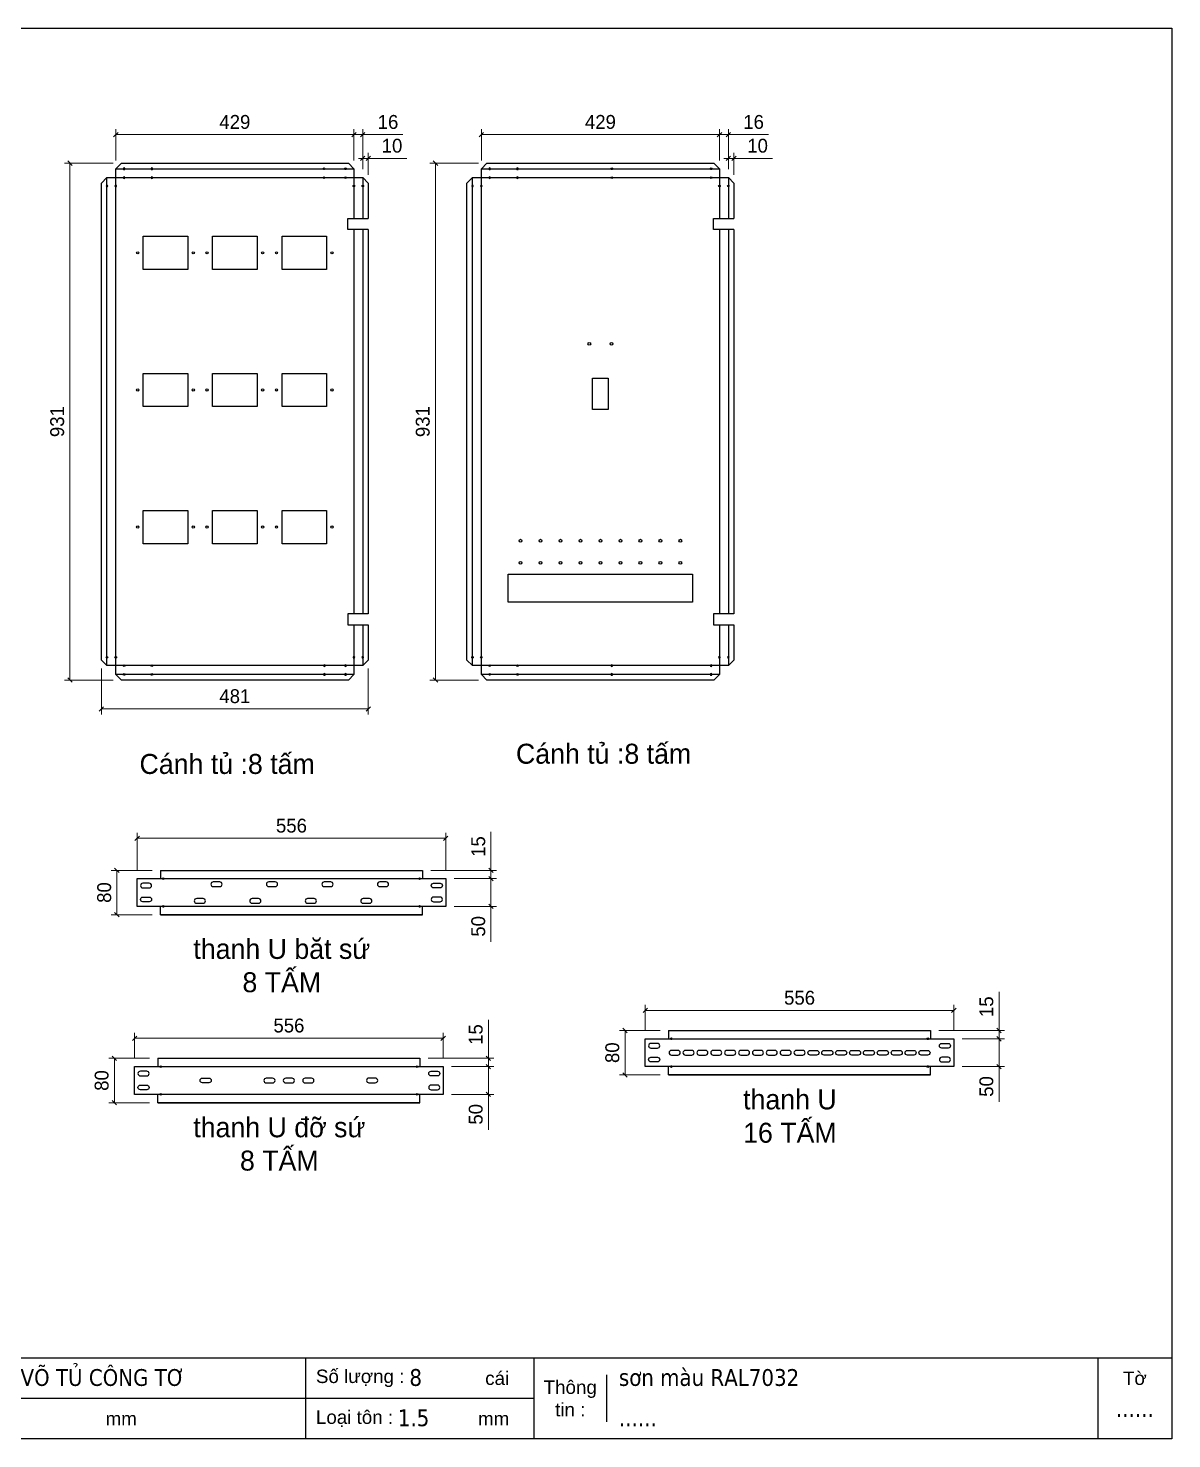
# Model space of a CAD drawing. Header units: millimetres. Extents: x 0 to 3594, y 0 to 2541.
# Drawn here: x 1533 to 3594, y 0 to 2541 of the extents above; entities that cross this region are included whole.
import ezdxf
from ezdxf.enums import TextEntityAlignment as Align

# ---------------------------------------------------------------- set-up
doc = ezdxf.new("R2010")
doc.units = ezdxf.units.MM
doc.layers.add('CNC', color=7, linetype='Continuous')
doc.layers.add('DIM', color=253, linetype='Continuous')
doc.styles.add('Arial', font='arial.ttf')
doc.styles.add('Tahoma (Input Text)', font='tahoma.ttf')
doc.dimstyles.new('Dim-25', dxfattribs={"dimtxt": 25, "dimasz": 8, "dimexe": 10, "dimexo": 15, "dimgap": 10, "dimtad": 1, "dimdec": 0, "dimtxsty": 'Standard', "dimblk": 'OBLIQUE', "dimcen": 10, "dimclrd": 5, "dimclre": 5, "dimclrt": 3, "dimazin": 3, "dimtfac": 1, "dimtdec": 0, "dimtmove": 0, "dimatfit": 3, "dimldrblk": 'OBLIQUE', "dimlwd": 9, "dimlwe": 9})

# ---------------------------------------------------------------- blocks, each defined once
blk = doc.blocks.new('khungtenAsean2')
at = {"color": 7}
for p, q in [((2970, -1980), (0, -1980)), ((1680, -1980), (1680, -2100)), ((2020, -1980), (2020, -2100)), ((2860, -1980), (2860, -2100)), ((2128.3, -2005), (2128.3, -2075)), ((2020, -2040), (0, -2040))]:
    blk.add_line(p, q, dxfattribs=at)
blk.add_lwpolyline([(0, 0), (2970, 0), (2970, -2100), (0, -2100)], close=True, dxfattribs=at)
at = {"color": 2, "char_height": 20, "style": 'Arial'}
for s, insert, width, attachment_point in [('  Số lượng :', (1680, -2010), 917.634, 4), ('cái', (1947.6, -2010), 917.634, 4), ('Thông\\Ptin :', (2074.2, -2040), 108.311, 5), ('Tờ', (2915, -2010), 110, 5), ('  Loại tôn :', (1680, -2070), 917.634, 4), ('mm', (1382.3, -2070), 917.634, 4), ('mm', (1936.9, -2070), 917.634, 4)]:
    blk.add_mtext(s, dxfattribs=dict(at, insert=insert, width=width, attachment_point=attachment_point))
at = {"color": 1, "style": 'Tahoma (Input Text)', "flags": 8}
for tag, p in [('#03', (506.6, -2019.3)), ('#01', (137.1, -2021.3)), ('#05', (1106.6, -2021.3)), ('#07', (1834.7, -2021.3)), ('#09', (2146.7, -2021.3)), ('#02', (98.5, -2081.3)), ('#04', (486.1, -2081.3)), ('#06', (1065.3, -2081.3)), ('#08', (1817.4, -2081.3)), ('#10', (2146.7, -2081.3))]:
    blk.add_attdef(tag, p, '', height=25, dxfattribs=at)
blk.add_attdef('#11', text='', height=25, dxfattribs=at).set_placement((2915, -2067.3), align=Align.CENTER)
blk = doc.blocks.new('f3daunguoc')
at = {"layer": 'CNC', "color": 2, "lineweight": -3}
blk.add_circle((0, 0), 1.5, dxfattribs=at)
blk = doc.blocks.new('*D18')
at = {"color": 0, "linetype": 'ByBlock', "lineweight": -2}
for p, q in [((1695, 2353.3), (1687, 2345.3)), ((2116, 2345.3), (2124, 2353.3))]:
    blk.add_line(p, q, dxfattribs=at)
at = {"layer": 'Defpoints', "color": 0, "ltscale": 3, "transparency": 16777216}
for p in [(2120, 2349.3), (1691, 2287.8), (2120, 2287.8)]:
    blk.add_point(p, dxfattribs=at)
at = {"layer": 'DIM', "color": 5, "lineweight": 9, "ltscale": 3, "transparency": 16777216}
for p, q in [((1691, 2302.8), (1691, 2359.3)), ((1691, 2349.3), (2120, 2349.3)), ((2120, 2302.8), (2120, 2359.3))]:
    blk.add_line(p, q, dxfattribs=at)
at = {"layer": 'DIM', "color": 3, "ltscale": 3, "transparency": 16777216, "insert": (1905.5, 2372), "char_height": 25, "attachment_point": 5}
blk.add_mtext('429', dxfattribs=at)
blk = doc.blocks.new('_Oblique')
at = {"color": 0, "linetype": 'ByBlock', "lineweight": -2}
blk.add_line((-0.5, -0.5), (0.5, 0.5), dxfattribs=at)
blk = doc.blocks.new('*D19')
at = {"color": 0, "linetype": 'ByBlock', "lineweight": -2}
for p, q in [((1612.3, 2293.8), (1604.3, 2301.8)), ((1604.3, 1370.8), (1612.3, 1362.8))]:
    blk.add_line(p, q, dxfattribs=at)
at = {"layer": 'Defpoints', "color": 0, "ltscale": 3, "transparency": 16777216}
for p in [(1701, 2297.8), (1608.3, 1366.8), (1701, 1366.8)]:
    blk.add_point(p, dxfattribs=at)
at = {"layer": 'DIM', "color": 5, "lineweight": 9, "ltscale": 3, "transparency": 16777216}
for p, q in [((1686, 2297.8), (1598.3, 2297.8)), ((1608.3, 2297.8), (1608.3, 1366.8)), ((1686, 1366.8), (1598.3, 1366.8))]:
    blk.add_line(p, q, dxfattribs=at)
at = {"layer": 'DIM', "color": 3, "ltscale": 3, "transparency": 16777216, "insert": (1585.5, 1832.3), "char_height": 25, "attachment_point": 5, "rotation": 90}
blk.add_mtext('931', dxfattribs=at)
blk = doc.blocks.new('*D20')
at = {"color": 0, "linetype": 'ByBlock', "lineweight": -2}
for p, q in [((2116, 2345.3), (2124, 2353.3)), ((2140, 2353.3), (2132, 2345.3))]:
    blk.add_line(p, q, dxfattribs=at)
at = {"layer": 'Defpoints', "color": 0, "ltscale": 3, "transparency": 16777216}
for p in [(2120, 2349.3), (2120, 2287.8), (2136, 2271.8)]:
    blk.add_point(p, dxfattribs=at)
at = {"layer": 'DIM', "color": 5, "lineweight": 9, "ltscale": 3, "transparency": 16777216}
for p, q in [((2120, 2349.3), (2112, 2349.3)), ((2120, 2302.8), (2120, 2359.3)), ((2120, 2349.3), (2136, 2349.3)), ((2136, 2286.8), (2136, 2359.3)), ((2136, 2349.3), (2208.2, 2349.3))]:
    blk.add_line(p, q, dxfattribs=at)
at = {"layer": 'DIM', "color": 3, "ltscale": 3, "transparency": 16777216, "insert": (2181.5, 2372), "char_height": 25, "attachment_point": 5}
blk.add_mtext('16', dxfattribs=at)
blk = doc.blocks.new('*D21')
at = {"color": 0, "linetype": 'ByBlock', "lineweight": -2}
for p, q in [((2132, 2302.4), (2140, 2310.4)), ((2150, 2310.4), (2142, 2302.4))]:
    blk.add_line(p, q, dxfattribs=at)
at = {"layer": 'Defpoints', "color": 0, "ltscale": 3, "transparency": 16777216}
for p in [(2146, 2306.4), (2136, 2271.8), (2146, 2261.8)]:
    blk.add_point(p, dxfattribs=at)
at = {"layer": 'DIM', "color": 5, "lineweight": 9, "ltscale": 3, "transparency": 16777216}
for p, q in [((2136, 2286.8), (2136, 2316.4)), ((2146, 2276.8), (2146, 2316.4)), ((2136, 2306.4), (2128, 2306.4)), ((2136, 2306.4), (2146, 2306.4)), ((2146, 2306.4), (2215.4, 2306.4))]:
    blk.add_line(p, q, dxfattribs=at)
at = {"layer": 'DIM', "color": 3, "ltscale": 3, "transparency": 16777216, "insert": (2188.7, 2329.2), "char_height": 25, "attachment_point": 5}
blk.add_mtext('10', dxfattribs=at)
blk = doc.blocks.new('*D22')
at = {"color": 0, "linetype": 'ByBlock', "lineweight": -2}
for p, q in [((2353.7, 2353.3), (2345.7, 2345.3)), ((2774.7, 2345.3), (2782.7, 2353.3))]:
    blk.add_line(p, q, dxfattribs=at)
at = {"layer": 'Defpoints', "color": 0, "ltscale": 3, "transparency": 16777216}
for p in [(2778.7, 2349.3), (2349.7, 2287.8), (2778.7, 2287.8)]:
    blk.add_point(p, dxfattribs=at)
at = {"layer": 'DIM', "color": 5, "lineweight": 9, "ltscale": 3, "transparency": 16777216}
for p, q in [((2349.7, 2302.8), (2349.7, 2359.3)), ((2349.7, 2349.3), (2778.7, 2349.3)), ((2778.7, 2302.8), (2778.7, 2359.3))]:
    blk.add_line(p, q, dxfattribs=at)
at = {"layer": 'DIM', "color": 3, "ltscale": 3, "transparency": 16777216, "insert": (2564.2, 2372), "char_height": 25, "attachment_point": 5}
blk.add_mtext('429', dxfattribs=at)
blk = doc.blocks.new('*D23')
at = {"color": 0, "linetype": 'ByBlock', "lineweight": -2}
for p, q in [((2271, 2293.8), (2263, 2301.8)), ((2263, 1370.8), (2271, 1362.8))]:
    blk.add_line(p, q, dxfattribs=at)
at = {"layer": 'Defpoints', "color": 0, "ltscale": 3, "transparency": 16777216}
for p in [(2359.7, 2297.8), (2267, 1366.8), (2359.7, 1366.8)]:
    blk.add_point(p, dxfattribs=at)
at = {"layer": 'DIM', "color": 5, "lineweight": 9, "ltscale": 3, "transparency": 16777216}
for p, q in [((2344.7, 2297.8), (2257, 2297.8)), ((2267, 2297.8), (2267, 1366.8)), ((2344.7, 1366.8), (2257, 1366.8))]:
    blk.add_line(p, q, dxfattribs=at)
at = {"layer": 'DIM', "color": 3, "ltscale": 3, "transparency": 16777216, "insert": (2244.2, 1832.3), "char_height": 25, "attachment_point": 5, "rotation": 90}
blk.add_mtext('931', dxfattribs=at)
blk = doc.blocks.new('*D24')
at = {"color": 0, "linetype": 'ByBlock', "lineweight": -2}
for p, q in [((2774.7, 2345.3), (2782.7, 2353.3)), ((2798.7, 2353.3), (2790.7, 2345.3))]:
    blk.add_line(p, q, dxfattribs=at)
at = {"layer": 'Defpoints', "color": 0, "ltscale": 3, "transparency": 16777216}
for p in [(2778.7, 2349.3), (2778.7, 2287.8), (2794.7, 2271.8)]:
    blk.add_point(p, dxfattribs=at)
at = {"layer": 'DIM', "color": 5, "lineweight": 9, "ltscale": 3, "transparency": 16777216}
for p, q in [((2778.7, 2349.3), (2770.7, 2349.3)), ((2778.7, 2302.8), (2778.7, 2359.3)), ((2778.7, 2349.3), (2794.7, 2349.3)), ((2794.7, 2286.8), (2794.7, 2359.3)), ((2794.7, 2349.3), (2866.9, 2349.3))]:
    blk.add_line(p, q, dxfattribs=at)
at = {"layer": 'DIM', "color": 3, "ltscale": 3, "transparency": 16777216, "insert": (2840.2, 2372), "char_height": 25, "attachment_point": 5}
blk.add_mtext('16', dxfattribs=at)
blk = doc.blocks.new('*D25')
at = {"color": 0, "linetype": 'ByBlock', "lineweight": -2}
for p, q in [((2790.7, 2302.4), (2798.7, 2310.4)), ((2808.7, 2310.4), (2800.7, 2302.4))]:
    blk.add_line(p, q, dxfattribs=at)
at = {"layer": 'Defpoints', "color": 0, "ltscale": 3, "transparency": 16777216}
for p in [(2804.7, 2306.4), (2794.7, 2271.8), (2804.7, 2261.8)]:
    blk.add_point(p, dxfattribs=at)
at = {"layer": 'DIM', "color": 5, "lineweight": 9, "ltscale": 3, "transparency": 16777216}
for p, q in [((2794.7, 2286.8), (2794.7, 2316.4)), ((2804.7, 2276.8), (2804.7, 2316.4)), ((2794.7, 2306.4), (2786.7, 2306.4)), ((2794.7, 2306.4), (2804.7, 2306.4)), ((2804.7, 2306.4), (2874.1, 2306.4))]:
    blk.add_line(p, q, dxfattribs=at)
at = {"layer": 'DIM', "color": 3, "ltscale": 3, "transparency": 16777216, "insert": (2847.4, 2329.2), "char_height": 25, "attachment_point": 5}
blk.add_mtext('10', dxfattribs=at)
blk = doc.blocks.new('*D26')
at = {"color": 0, "linetype": 'ByBlock', "lineweight": -2}
for p, q in [((1669, 1318.8), (1661, 1310.8)), ((2142, 1310.8), (2150, 1318.8))]:
    blk.add_line(p, q, dxfattribs=at)
at = {"layer": 'Defpoints', "color": 0, "ltscale": 3, "transparency": 16777216}
for p in [(1665, 1402.8), (2146, 1402.8), (2146, 1314.8)]:
    blk.add_point(p, dxfattribs=at)
at = {"layer": 'DIM', "color": 5, "lineweight": 9, "ltscale": 3, "transparency": 16777216}
for p, q in [((1665, 1387.8), (1665, 1304.8)), ((2146, 1387.8), (2146, 1304.8)), ((1665, 1314.8), (2146, 1314.8))]:
    blk.add_line(p, q, dxfattribs=at)
at = {"layer": 'DIM', "color": 3, "ltscale": 3, "transparency": 16777216, "insert": (1905.5, 1337.6), "char_height": 25, "attachment_point": 5}
blk.add_mtext('481', dxfattribs=at)
blk = doc.blocks.new('*D35')
at = {"color": 0, "linetype": 'ByBlock', "lineweight": -2}
for p, q in [((1733.5, 1085.7), (1725.5, 1077.7)), ((2281.5, 1077.7), (2289.5, 1085.7))]:
    blk.add_line(p, q, dxfattribs=at)
at = {"layer": 'Defpoints', "color": 0, "ltscale": 3, "transparency": 16777216}
for p in [(2285.5, 1081.7), (1729.5, 1009), (2285.5, 1009)]:
    blk.add_point(p, dxfattribs=at)
at = {"layer": 'DIM', "color": 5, "lineweight": 9, "ltscale": 3, "transparency": 16777216}
for p, q in [((1729.5, 1024), (1729.5, 1091.7)), ((1729.5, 1081.7), (2285.5, 1081.7)), ((2285.5, 1024), (2285.5, 1091.7))]:
    blk.add_line(p, q, dxfattribs=at)
at = {"layer": 'DIM', "color": 3, "ltscale": 3, "transparency": 16777216, "insert": (2007.5, 1104.4), "char_height": 25, "attachment_point": 5}
blk.add_mtext('556', dxfattribs=at)
blk = doc.blocks.new('*D36')
at = {"color": 0, "linetype": 'ByBlock', "lineweight": -2}
for p, q in [((2362.9, 1028), (2370.9, 1020)), ((2370.9, 1005), (2362.9, 1013))]:
    blk.add_line(p, q, dxfattribs=at)
at = {"layer": 'Defpoints', "color": 0, "ltscale": 3, "transparency": 16777216}
for p in [(2243.5, 1024), (2285.5, 1009), (2366.9, 1009)]:
    blk.add_point(p, dxfattribs=at)
at = {"layer": 'DIM', "color": 5, "lineweight": 9, "ltscale": 3, "transparency": 16777216}
for p, q in [((2366.9, 1024), (2366.9, 1093.6)), ((2258.5, 1024), (2376.9, 1024)), ((2366.9, 1009), (2366.9, 1024)), ((2300.5, 1009), (2376.9, 1009)), ((2366.9, 1009), (2366.9, 1001))]:
    blk.add_line(p, q, dxfattribs=at)
at = {"layer": 'DIM', "color": 3, "ltscale": 3, "transparency": 16777216, "insert": (2344.2, 1066.8), "char_height": 25, "attachment_point": 5, "rotation": 90}
blk.add_mtext('15', dxfattribs=at)
blk = doc.blocks.new('*D37')
at = {"color": 0, "linetype": 'ByBlock', "lineweight": -2}
for p, q in [((2370.9, 1005), (2362.9, 1013)), ((2362.9, 963), (2370.9, 955))]:
    blk.add_line(p, q, dxfattribs=at)
at = {"layer": 'Defpoints', "color": 0, "ltscale": 3, "transparency": 16777216}
for p in [(2285.5, 1009), (2285.5, 959), (2366.9, 959)]:
    blk.add_point(p, dxfattribs=at)
at = {"layer": 'DIM', "color": 5, "lineweight": 9, "ltscale": 3, "transparency": 16777216}
for p, q in [((2300.5, 1009), (2376.9, 1009)), ((2366.9, 1009), (2366.9, 959)), ((2300.5, 959), (2376.9, 959)), ((2366.9, 959), (2366.9, 895.3))]:
    blk.add_line(p, q, dxfattribs=at)
at = {"layer": 'DIM', "color": 3, "ltscale": 3, "transparency": 16777216, "insert": (2344.2, 923.1), "char_height": 25, "attachment_point": 5, "rotation": 90}
blk.add_mtext('50', dxfattribs=at)
blk = doc.blocks.new('*D38')
at = {"color": 0, "linetype": 'ByBlock', "lineweight": -2}
for p, q in [((1696.9, 1020), (1688.9, 1028)), ((1688.9, 948), (1696.9, 940))]:
    blk.add_line(p, q, dxfattribs=at)
at = {"layer": 'Defpoints', "color": 0, "ltscale": 3, "transparency": 16777216}
for p in [(1771.5, 1024), (1692.9, 944), (1771.5, 944)]:
    blk.add_point(p, dxfattribs=at)
at = {"layer": 'DIM', "color": 5, "lineweight": 9, "ltscale": 3, "transparency": 16777216}
for p, q in [((1756.5, 1024), (1682.9, 1024)), ((1692.9, 1024), (1692.9, 944)), ((1756.5, 944), (1682.9, 944))]:
    blk.add_line(p, q, dxfattribs=at)
at = {"layer": 'DIM', "color": 3, "ltscale": 3, "transparency": 16777216, "insert": (1670.2, 984), "char_height": 25, "attachment_point": 5, "rotation": 90}
blk.add_mtext('80', dxfattribs=at)
blk = doc.blocks.new('ovan8.5x20')
at = {"layer": 'CNC', "color": 2, "lineweight": -3}
for p, q in [((5.7, 4.2), (-5.8, 4.2)), ((-5.8, -4.2), (5.7, -4.2))]:
    blk.add_line(p, q, dxfattribs=at)
for centre, start, end in [((-5.8, 0), 90, 270), ((5.7, 0), 270, 90)]:
    blk.add_arc(centre, 4.25, start, end, dxfattribs=at)
blk = doc.blocks.new('*D39')
at = {"color": 0, "linetype": 'ByBlock', "lineweight": -2}
for p, q in [((1728.9, 725.5), (1720.9, 717.5)), ((2276.9, 717.5), (2284.9, 725.5))]:
    blk.add_line(p, q, dxfattribs=at)
at = {"layer": 'Defpoints', "color": 0, "ltscale": 3, "transparency": 16777216}
for p in [(2280.9, 721.5), (1724.9, 670.4), (2280.9, 670.4)]:
    blk.add_point(p, dxfattribs=at)
at = {"layer": 'DIM', "color": 5, "lineweight": 9, "ltscale": 3, "transparency": 16777216}
for p, q in [((1724.9, 685.4), (1724.9, 731.5)), ((1724.9, 721.5), (2280.9, 721.5)), ((2280.9, 685.4), (2280.9, 731.5))]:
    blk.add_line(p, q, dxfattribs=at)
at = {"layer": 'DIM', "color": 3, "ltscale": 3, "transparency": 16777216, "insert": (2002.9, 744.3), "char_height": 25, "attachment_point": 5}
blk.add_mtext('556', dxfattribs=at)
blk = doc.blocks.new('*D40')
at = {"color": 0, "linetype": 'ByBlock', "lineweight": -2}
for p, q in [((2358.4, 689.4), (2366.4, 681.4)), ((2366.4, 666.4), (2358.4, 674.4))]:
    blk.add_line(p, q, dxfattribs=at)
at = {"layer": 'Defpoints', "color": 0, "ltscale": 3, "transparency": 16777216}
for p in [(2238.9, 685.4), (2280.9, 670.4), (2362.4, 670.4)]:
    blk.add_point(p, dxfattribs=at)
at = {"layer": 'DIM', "color": 5, "lineweight": 9, "ltscale": 3, "transparency": 16777216}
for p, q in [((2362.4, 685.4), (2362.4, 755)), ((2253.9, 685.4), (2372.4, 685.4)), ((2295.9, 670.4), (2372.4, 670.4)), ((2362.4, 670.4), (2362.4, 685.4)), ((2362.4, 670.4), (2362.4, 662.4))]:
    blk.add_line(p, q, dxfattribs=at)
at = {"layer": 'DIM', "color": 3, "ltscale": 3, "transparency": 16777216, "insert": (2339.6, 728.2), "char_height": 25, "attachment_point": 5, "rotation": 90}
blk.add_mtext('15', dxfattribs=at)
blk = doc.blocks.new('*D41')
at = {"color": 0, "linetype": 'ByBlock', "lineweight": -2}
for p, q in [((2366.4, 666.4), (2358.4, 674.4)), ((2358.4, 624.4), (2366.4, 616.4))]:
    blk.add_line(p, q, dxfattribs=at)
at = {"layer": 'Defpoints', "color": 0, "ltscale": 3, "transparency": 16777216}
for p in [(2280.9, 670.4), (2280.9, 620.4), (2362.4, 620.4)]:
    blk.add_point(p, dxfattribs=at)
at = {"layer": 'DIM', "color": 5, "lineweight": 9, "ltscale": 3, "transparency": 16777216}
for p, q in [((2295.9, 670.4), (2372.4, 670.4)), ((2362.4, 670.4), (2362.4, 620.4)), ((2295.9, 620.4), (2372.4, 620.4)), ((2362.4, 620.4), (2362.4, 556.7))]:
    blk.add_line(p, q, dxfattribs=at)
at = {"layer": 'DIM', "color": 3, "ltscale": 3, "transparency": 16777216, "insert": (2339.6, 584.5), "char_height": 25, "attachment_point": 5, "rotation": 90}
blk.add_mtext('50', dxfattribs=at)
blk = doc.blocks.new('*D42')
at = {"color": 0, "linetype": 'ByBlock', "lineweight": -2}
for p, q in [((1692.4, 681.4), (1684.4, 689.4)), ((1684.4, 609.4), (1692.4, 601.4))]:
    blk.add_line(p, q, dxfattribs=at)
at = {"layer": 'Defpoints', "color": 0, "ltscale": 3, "transparency": 16777216}
for p in [(1766.9, 685.4), (1688.4, 605.4), (1766.9, 605.4)]:
    blk.add_point(p, dxfattribs=at)
at = {"layer": 'DIM', "color": 5, "lineweight": 9, "ltscale": 3, "transparency": 16777216}
for p, q in [((1751.9, 685.4), (1678.4, 685.4)), ((1688.4, 685.4), (1688.4, 605.4)), ((1751.9, 605.4), (1678.4, 605.4))]:
    blk.add_line(p, q, dxfattribs=at)
at = {"layer": 'DIM', "color": 3, "ltscale": 3, "transparency": 16777216, "insert": (1665.6, 645.4), "char_height": 25, "attachment_point": 5, "rotation": 90}
blk.add_mtext('80', dxfattribs=at)
blk = doc.blocks.new('*D43')
at = {"color": 0, "linetype": 'ByBlock', "lineweight": -2}
for p, q in [((2649, 775.7), (2641, 767.7)), ((3197, 767.7), (3205, 775.7))]:
    blk.add_line(p, q, dxfattribs=at)
at = {"layer": 'Defpoints', "color": 0, "ltscale": 3, "transparency": 16777216}
for p in [(3201, 771.7), (2645, 720.5), (3201, 720.5)]:
    blk.add_point(p, dxfattribs=at)
at = {"layer": 'DIM', "color": 5, "lineweight": 9, "ltscale": 3, "transparency": 16777216}
for p, q in [((2645, 735.5), (2645, 781.7)), ((2645, 771.7), (3201, 771.7)), ((3201, 735.5), (3201, 781.7))]:
    blk.add_line(p, q, dxfattribs=at)
at = {"layer": 'DIM', "color": 3, "ltscale": 3, "transparency": 16777216, "insert": (2923, 794.4), "char_height": 25, "attachment_point": 5}
blk.add_mtext('556', dxfattribs=at)
blk = doc.blocks.new('*D44')
at = {"color": 0, "linetype": 'ByBlock', "lineweight": -2}
for p, q in [((3278.5, 739.5), (3286.5, 731.5)), ((3286.5, 716.5), (3278.5, 724.5))]:
    blk.add_line(p, q, dxfattribs=at)
at = {"layer": 'Defpoints', "color": 0, "ltscale": 3, "transparency": 16777216}
for p in [(3159, 735.5), (3201, 720.5), (3282.5, 720.5)]:
    blk.add_point(p, dxfattribs=at)
at = {"layer": 'DIM', "color": 5, "lineweight": 9, "ltscale": 3, "transparency": 16777216}
for p, q in [((3282.5, 735.5), (3282.5, 805.2)), ((3174, 735.5), (3292.5, 735.5)), ((3216, 720.5), (3292.5, 720.5)), ((3282.5, 720.5), (3282.5, 735.5)), ((3282.5, 720.5), (3282.5, 712.5))]:
    blk.add_line(p, q, dxfattribs=at)
at = {"layer": 'DIM', "color": 3, "ltscale": 3, "transparency": 16777216, "insert": (3259.7, 778.4), "char_height": 25, "attachment_point": 5, "rotation": 90}
blk.add_mtext('15', dxfattribs=at)
blk = doc.blocks.new('*D45')
at = {"color": 0, "linetype": 'ByBlock', "lineweight": -2}
for p, q in [((3286.5, 716.5), (3278.5, 724.5)), ((3278.5, 674.5), (3286.5, 666.5))]:
    blk.add_line(p, q, dxfattribs=at)
at = {"layer": 'Defpoints', "color": 0, "ltscale": 3, "transparency": 16777216}
for p in [(3201, 720.5), (3201, 670.5), (3282.5, 670.5)]:
    blk.add_point(p, dxfattribs=at)
at = {"layer": 'DIM', "color": 5, "lineweight": 9, "ltscale": 3, "transparency": 16777216}
for p, q in [((3216, 720.5), (3292.5, 720.5)), ((3282.5, 720.5), (3282.5, 670.5)), ((3216, 670.5), (3292.5, 670.5)), ((3282.5, 670.5), (3282.5, 606.8))]:
    blk.add_line(p, q, dxfattribs=at)
at = {"layer": 'DIM', "color": 3, "ltscale": 3, "transparency": 16777216, "insert": (3259.7, 634.7), "char_height": 25, "attachment_point": 5, "rotation": 90}
blk.add_mtext('50', dxfattribs=at)
blk = doc.blocks.new('*D46')
at = {"color": 0, "linetype": 'ByBlock', "lineweight": -2}
for p, q in [((2612.5, 731.5), (2604.5, 739.5)), ((2604.5, 659.5), (2612.5, 651.5))]:
    blk.add_line(p, q, dxfattribs=at)
at = {"layer": 'Defpoints', "color": 0, "ltscale": 3, "transparency": 16777216}
for p in [(2687, 735.5), (2608.5, 655.5), (2687, 655.5)]:
    blk.add_point(p, dxfattribs=at)
at = {"layer": 'DIM', "color": 5, "lineweight": 9, "ltscale": 3, "transparency": 16777216}
for p, q in [((2672, 735.5), (2598.5, 735.5)), ((2608.5, 735.5), (2608.5, 655.5)), ((2672, 655.5), (2598.5, 655.5))]:
    blk.add_line(p, q, dxfattribs=at)
at = {"layer": 'DIM', "color": 3, "ltscale": 3, "transparency": 16777216, "insert": (2585.7, 695.5), "char_height": 25, "attachment_point": 5, "rotation": 90}
blk.add_mtext('80', dxfattribs=at)

msp = doc.modelspace()

# ---------------------------------------------------------------- linework, layer by layer
at = {"color": 7, "ltscale": 3}
for p, q in [((1771.5, 1024), (2243.5, 1024)), ((1771.5, 1024), (1771.5, 1009)), ((2243.5, 1024), (2243.5, 1009)), ((1771.5, 944), (1771.5, 959)), ((1771.5, 944), (2243.5, 944)), ((2243.5, 944), (2243.5, 959)), ((2687, 735.5), (3159, 735.5)), ((2687, 735.5), (2687, 720.5)), ((3159, 735.5), (3159, 720.5)), ((1766.9, 685.4), (2238.9, 685.4)), ((1766.9, 685.4), (1766.9, 670.4)), ((2238.9, 685.4), (2238.9, 670.4)), ((2687, 655.5), (2687, 670.5)), ((3159, 655.5), (3159, 670.5)), ((2687, 655.5), (3159, 655.5)), ((1766.9, 605.4), (1766.9, 620.4)), ((2238.9, 605.4), (2238.9, 620.4)), ((1766.9, 605.4), (2238.9, 605.4))]:
    msp.add_line(p, q, dxfattribs=at)
at = {"color": 7}
for points in [[(2146, 1466.3), (2146, 1402.8), (2136, 1392.8), (2120, 1392.8), (2120, 1376.8), (2110, 1366.8), (1701, 1366.8), (1691, 1376.8), (1691, 1392.8), (1675, 1392.8), (1665, 1402.8), (1665, 2261.8), (1675, 2271.8), (1691, 2271.8), (1691, 2287.8), (1701, 2297.8), (2110, 2297.8), (2120, 2287.8), (2120, 2271.8), (2136, 2271.8), (2146, 2261.8), (2146, 2198.3)], [(1691, 2287.8), (2120, 2287.8)], [(2804.7, 1466.3), (2804.7, 1402.8), (2794.7, 1392.8), (2778.7, 1392.8), (2778.7, 1376.8), (2768.7, 1366.8), (2359.7, 1366.8), (2349.7, 1376.8), (2349.7, 1392.8), (2333.7, 1392.8), (2323.7, 1402.8), (2323.7, 2261.8), (2333.7, 2271.8), (2349.7, 2271.8), (2349.7, 2287.8), (2359.7, 2297.8), (2768.7, 2297.8), (2778.7, 2287.8), (2778.7, 2271.8), (2794.7, 2271.8), (2804.7, 2261.8), (2804.7, 2198.3)], [(2349.7, 2287.8), (2778.7, 2287.8)], [(1675, 1392.8), (1675, 2271.8)], [(2120, 1466.3), (2120, 1392.8), (1691, 1392.8), (1691, 2271.8), (2120, 2271.8), (2120, 2198.3)], [(2136, 2271.8), (2136, 2198.3)], [(2333.7, 1392.8), (2333.7, 2271.8)], [(2778.7, 1466.3), (2778.7, 1392.8), (2349.7, 1392.8), (2349.7, 2271.8), (2778.7, 2271.8), (2778.7, 2198.3)], [(2794.7, 2271.8), (2794.7, 2198.3)], [(2120, 2178.3), (2120, 1486.3)], [(2136, 2178.3), (2136, 1486.3)], [(2146, 2178.3), (2146, 1486.3)], [(2778.7, 2178.3), (2778.7, 1486.3)], [(2794.7, 2178.3), (2794.7, 1486.3)], [(2804.7, 2178.3), (2804.7, 1486.3)], [(2136, 1466.3), (2136, 1392.8)], [(2794.7, 1466.3), (2794.7, 1392.8)], [(2120, 1376.8), (1691, 1376.8)], [(2778.7, 1376.8), (2349.7, 1376.8)]]:
    msp.add_lwpolyline(points, dxfattribs=at)
at = {"color": 2}
for points in [[(2146, 2178.3), (2109, 2178.3), (2109, 2198.3), (2146, 2198.3)], [(2804.7, 2178.3), (2767.7, 2178.3), (2767.7, 2198.3), (2804.7, 2198.3)], [(2146, 1486.3), (2109, 1486.3), (2109, 1466.3), (2146, 1466.3)], [(2804.7, 1486.3), (2767.7, 1486.3), (2767.7, 1466.3), (2804.7, 1466.3)]]:
    msp.add_lwpolyline(points, dxfattribs=at)
for points in [[(1740.5, 2166.3), (1820.5, 2166.3), (1820.5, 2106.3), (1740.5, 2106.3)], [(1865.5, 2166.3), (1945.5, 2166.3), (1945.5, 2106.3), (1865.5, 2106.3)], [(1990.5, 2166.3), (2070.5, 2166.3), (2070.5, 2106.3), (1990.5, 2106.3)], [(1740.5, 1919.3), (1820.5, 1919.3), (1820.5, 1859.3), (1740.5, 1859.3)], [(1865.5, 1919.3), (1945.5, 1919.3), (1945.5, 1859.3), (1865.5, 1859.3)], [(1990.5, 1919.3), (2070.5, 1919.3), (2070.5, 1859.3), (1990.5, 1859.3)], [(2550.2, 1910.3), (2578.2, 1910.3), (2578.2, 1854.3), (2550.2, 1854.3)], [(1740.5, 1672.3), (1820.5, 1672.3), (1820.5, 1612.3), (1740.5, 1612.3)], [(1865.5, 1672.3), (1945.5, 1672.3), (1945.5, 1612.3), (1865.5, 1612.3)], [(1990.5, 1672.3), (2070.5, 1672.3), (2070.5, 1612.3), (1990.5, 1612.3)]]:
    msp.add_lwpolyline(points, close=True, dxfattribs=at)
at = {"color": 2, "ltscale": 3}
msp.add_lwpolyline([(2398.2, 1557.8), (2730.2, 1557.8), (2730.2, 1506.8), (2398.2, 1506.8)], close=True, dxfattribs=at)
at = {"color": 7, "ltscale": 3}
for points in [[(1771.5, 1024), (2243.5, 1024)], [(1729.5, 959), (1729.5, 1009)], [(2285.5, 1009), (2285.5, 959)], [(2243.5, 944), (1771.5, 944)], [(2645, 670.5), (2645, 720.5)], [(2687, 735.5), (3159, 735.5)], [(3201, 720.5), (3201, 670.5)], [(1724.9, 620.4), (1724.9, 670.4)], [(1766.9, 685.4), (2238.9, 685.4)], [(2280.9, 670.4), (2280.9, 620.4)], [(3159, 655.5), (2687, 655.5)], [(2238.9, 605.4), (1766.9, 605.4)]]:
    msp.add_lwpolyline(points, dxfattribs=at)
for points in [[(1729.5, 1009), (2285.5, 1009), (2285.5, 959), (1729.5, 959)], [(2645, 720.5), (3201, 720.5), (3201, 670.5), (2645, 670.5)], [(1724.9, 670.4), (2280.9, 670.4), (2280.9, 620.4), (1724.9, 620.4)]]:
    msp.add_lwpolyline(points, close=True, dxfattribs=at)
at = {"color": 2}
for centre in [(1730.5, 2136.3), (1830.5, 2136.3), (1855.5, 2136.3), (1955.5, 2136.3), (1980.5, 2136.3), (2080.5, 2136.3), (1730.5, 1889.3), (1830.5, 1889.3), (1855.5, 1889.3), (1955.5, 1889.3), (1980.5, 1889.3), (2080.5, 1889.3), (1730.5, 1642.3), (1830.5, 1642.3), (1855.5, 1642.3), (1955.5, 1642.3), (1980.5, 1642.3), (2080.5, 1642.3)]:
    msp.add_circle(centre, 2, dxfattribs=at)
at = {"color": 2, "ltscale": 3}
for centre, radius in [((2544.2, 1972.3), 2.5), ((2584.2, 1972.3), 2.5), ((2420.2, 1617.8), 2.5), ((2456.2, 1617.8), 2.5), ((2492.2, 1617.8), 2.5), ((2528.2, 1617.8), 2.5), ((2564.2, 1617.8), 2.5), ((2600.2, 1617.8), 2.5), ((2636.2, 1617.8), 2.5), ((2672.2, 1617.8), 2.5), ((2708.2, 1617.8), 2.5), ((2420.2, 1577.8), 2.5), ((2456.2, 1577.8), 2.5), ((2492.2, 1577.8), 2.5), ((2528.2, 1577.8), 2.5), ((2564.2, 1577.8), 2.5), ((2600.2, 1577.8), 2.5), ((2636.2, 1577.8), 2.5), ((2672.2, 1577.8), 2.5), ((2708.2, 1577.8), 2.5), ((1776.5, 1009), 1.5), ((2238.5, 1009), 1.5), ((1776.5, 959), 1.5), ((2238.5, 959), 1.5), ((2692, 720.5), 1.5), ((3154, 720.5), 1.5), ((1771.9, 670.4), 1.5), ((2233.9, 670.4), 1.5), ((2692, 670.5), 1.5), ((3154, 670.5), 1.5), ((1771.9, 620.4), 1.5), ((2233.9, 620.4), 1.5)]:
    msp.add_circle(centre, radius, dxfattribs=at)

# ---------------------------------------------------------------- block references
at = {"color": 7}
ref = msp.add_blockref('khungtenAsean2', (0, 2541), dxfattribs=dict(at, xscale=1.210000000006402, yscale=1.210000000006402, zscale=1.210000000006402))
ref.add_attrib('#11', '......', dxfattribs={"color": 1, "height": 30.25, "style": 'Tahoma (Input Text)'}).set_placement((3527.1, 39.5), align=Align.CENTER)
ref.add_attrib('#09', 'sơn màu RAL7032', (2597.5, 95.3), dxfattribs={"color": 1, "height": 30.25, "style": 'Tahoma (Input Text)'})
ref.add_attrib('#10', '......', (2597.5, 22.7), dxfattribs={"color": 1, "height": 30.25, "style": 'Tahoma (Input Text)'})
ref.add_attrib('#08', '1.5', (2199.1, 22.7), dxfattribs={"color": 1, "height": 30.25, "style": 'Tahoma (Input Text)'})
ref.add_attrib('#07', '8', (2220, 95.3), dxfattribs={"color": 1, "height": 30.3, "style": 'Tahoma (Input Text)'})
ref.add_attrib('#05', 'PHỤ KIỆN VÕ TỦ CÔNG TƠ', (1339, 95.3), dxfattribs={"color": 1, "height": 30.25, "style": 'Tahoma (Input Text)'})
at = {"lineweight": -3, "xscale": -1, "rotation": 180}
for p in [(1706, 2287.8), (1756, 2287.8), (2364.7, 2287.8), (2414.7, 2287.8), (1706, 2271.8), (1756, 2271.8), (2364.7, 2271.8), (2414.7, 2271.8), (1675, 2256.8), (1691, 2256.8), (2333.7, 2256.8), (2349.7, 2256.8)]:
    msp.add_blockref('f3daunguoc', p, dxfattribs=at)
at = {"lineweight": -3, "rotation": 180}
for p in [(2066.2, 2287.8), (2105, 2287.8), (2584.7, 2287.8), (2763.7, 2287.8), (2066.2, 2271.8), (2105, 2271.8), (2584.7, 2271.8), (2763.7, 2271.8), (2120, 2256.8), (2136, 2256.8), (2778.7, 2256.8), (2794.7, 2256.8)]:
    msp.add_blockref('f3daunguoc', p, dxfattribs=at)
at = {"lineweight": -3}
for p in [(1675, 1407.8), (1691, 1407.8), (2333.7, 1407.8), (2349.7, 1407.8), (1706, 1392.8), (1706, 1376.8), (1756, 1392.8), (1756, 1376.8), (2364.7, 1392.8), (2364.7, 1376.8), (2414.7, 1392.8), (2414.7, 1376.8)]:
    msp.add_blockref('f3daunguoc', p, dxfattribs=at)
at = {"lineweight": -3, "xscale": -1}
for p in [(2120, 1407.8), (2136, 1407.8), (2778.7, 1407.8), (2794.7, 1407.8), (2066.9, 1392.8), (2066.9, 1376.8), (2105, 1392.8), (2105, 1376.8), (2584.7, 1392.8), (2584.7, 1376.8), (2763.7, 1392.8), (2763.7, 1376.8)]:
    msp.add_blockref('f3daunguoc', p, dxfattribs=at)
at = {"layer": 'CNC', "lineweight": -3, "rotation": 180}
for p in [(1745.5, 996.5), (2661, 708), (1740.9, 657.9)]:
    msp.add_blockref('ovan8.5x20', p, dxfattribs=at)
at = {"layer": 'CNC', "lineweight": -3}
for p in [(1872.5, 998.9), (1972.5, 999), (2072.5, 998.9), (2172.5, 998.9), (1842.5, 968.9), (1942.5, 968.9), (2042.5, 968.9), (2142.5, 968.9), (2269.5, 971.5), (2698, 695.5), (2723, 695.5), (2748, 695.5), (2773, 695.5), (2798, 695.5), (2823, 695.5), (2848, 695.5), (2873, 695.5), (2898, 695.5), (2923, 695.5), (3185, 683), (1967.9, 645.4), (2002.9, 645.4), (2037.9, 645.4), (2152.9, 645.5), (2264.9, 632.9)]:
    msp.add_blockref('ovan8.5x20', p, dxfattribs=at)
at = {"layer": 'CNC', "lineweight": -3, "xscale": -1, "rotation": 180}
for p in [(2269.5, 996.5), (3185, 708), (2264.9, 657.9)]:
    msp.add_blockref('ovan8.5x20', p, dxfattribs=at)
at = {"layer": 'CNC', "lineweight": -3, "xscale": -1}
for p in [(1745.5, 971.5), (2661, 683), (2948, 695.5), (2973, 695.5), (2998, 695.5), (3023, 695.5), (3048, 695.5), (3073, 695.5), (3098, 695.5), (3123, 695.5), (3148, 695.5), (1740.9, 632.9), (1852.9, 645.5)]:
    msp.add_blockref('ovan8.5x20', p, dxfattribs=at)

# ---------------------------------------------------------------- texts
at = {"color": 2, "char_height": 36, "width": 775, "attachment_point": 5}
for s, insert in [('Cánh tủ :8 tấm', (2569.9, 1233.8)), ('Cánh tủ :8 tấm', (1891.6, 1215.4)), ('thanh U băt sứ\\P8 TẤM', (1990.1, 852.2)), ('thanh U\\P16 TẤM', (2905.6, 581.1)), ('thanh U đỡ sứ\\P8 TẤM', (1985.6, 530.9))]:
    msp.add_mtext(s, dxfattribs=dict(at, insert=insert))

# ---------------------------------------------------------------- dimensions: what is measured, and where the dimension line sits
at = {"layer": 'DIM', "color": 7, "ltscale": 3}
for base, p1, p2, picture, middle in [((2120, 2349.3), (1691, 2287.8), (2120, 2287.8), '*D18', (1905.5, 2372)), ((2778.7, 2349.3), (2349.7, 2287.8), (2778.7, 2287.8), '*D22', (2564.2, 2372)), ((2146, 1314.8), (1665, 1402.8), (2146, 1402.8), '*D26', (1905.5, 1337.6)), ((2285.5, 1081.7), (1729.5, 1009), (2285.5, 1009), '*D35', (2007.5, 1104.4))]:
    dim = msp.add_linear_dim(base=base, p1=p1, p2=p2, dimstyle='Dim-25', dxfattribs=at)
    dim.commit()
    dim.dimension.update_dxf_attribs({"geometry": picture, "text_midpoint": middle})
for base, p1, p2, angle, picture, middle in [((2120, 2349.3), (2136, 2271.8), (2120, 2287.8), 180, '*D20', (2181.5, 2349.3)), ((2778.7, 2349.3), (2794.7, 2271.8), (2778.7, 2287.8), 180, '*D24', (2840.2, 2349.3)), ((2366.9, 1009), (2243.5, 1024), (2285.5, 1009), 90, '*D36', (2366.9, 1066.8)), ((3282.5, 720.5), (3159, 735.5), (3201, 720.5), 90, '*D44', (3282.5, 778.4)), ((2362.4, 670.4), (2238.9, 685.4), (2280.9, 670.4), 90, '*D40', (2362.4, 728.2))]:
    dim = msp.add_linear_dim(base=base, p1=p1, p2=p2, angle=angle, dimstyle='Dim-25', dxfattribs=at)
    dim.commit()
    dim.dimension.update_dxf_attribs({"geometry": picture, "text_midpoint": middle, "dimtype": 160})
for base, p1, p2, angle, picture, middle in [((2146, 2306.4), (2136, 2271.8), (2146, 2261.8), 180, '*D21', (2188.7, 2329.2)), ((2804.7, 2306.4), (2794.7, 2271.8), (2804.7, 2261.8), 180, '*D25', (2847.4, 2329.2)), ((1608.3, 1366.8), (1701, 2297.8), (1701, 1366.8), 90, '*D19', (1585.5, 1832.3)), ((2267, 1366.8), (2359.7, 2297.8), (2359.7, 1366.8), 90, '*D23', (2244.2, 1832.3)), ((1692.9, 944), (1771.5, 1024), (1771.5, 944), 90, '*D38', (1670.2, 984)), ((2366.9, 959), (2285.5, 1009), (2285.5, 959), 90, '*D37', (2344.2, 923.1)), ((2608.5, 655.5), (2687, 735.5), (2687, 655.5), 90, '*D46', (2585.7, 695.5)), ((3282.5, 670.5), (3201, 720.5), (3201, 670.5), 90, '*D45', (3259.7, 634.7)), ((1688.4, 605.4), (1766.9, 685.4), (1766.9, 605.4), 90, '*D42', (1665.6, 645.4)), ((2362.4, 620.4), (2280.9, 670.4), (2280.9, 620.4), 90, '*D41', (2339.6, 584.5))]:
    dim = msp.add_linear_dim(base=base, p1=p1, p2=p2, angle=angle, dimstyle='Dim-25', dxfattribs=at)
    dim.commit()
    dim.dimension.update_dxf_attribs({"geometry": picture, "text_midpoint": middle})
for base, p1, p2, picture, middle in [((3201, 771.7), (2645, 720.5), (3201, 720.5), '*D43', (2923, 771.7)), ((2280.9, 721.5), (1724.9, 670.4), (2280.9, 670.4), '*D39', (2002.9, 721.5))]:
    dim = msp.add_linear_dim(base=base, p1=p1, p2=p2, dimstyle='Dim-25', dxfattribs=at)
    dim.commit()
    dim.dimension.update_dxf_attribs({"geometry": picture, "text_midpoint": middle, "dimtype": 160})

doc.saveas('drawing.dxf')
